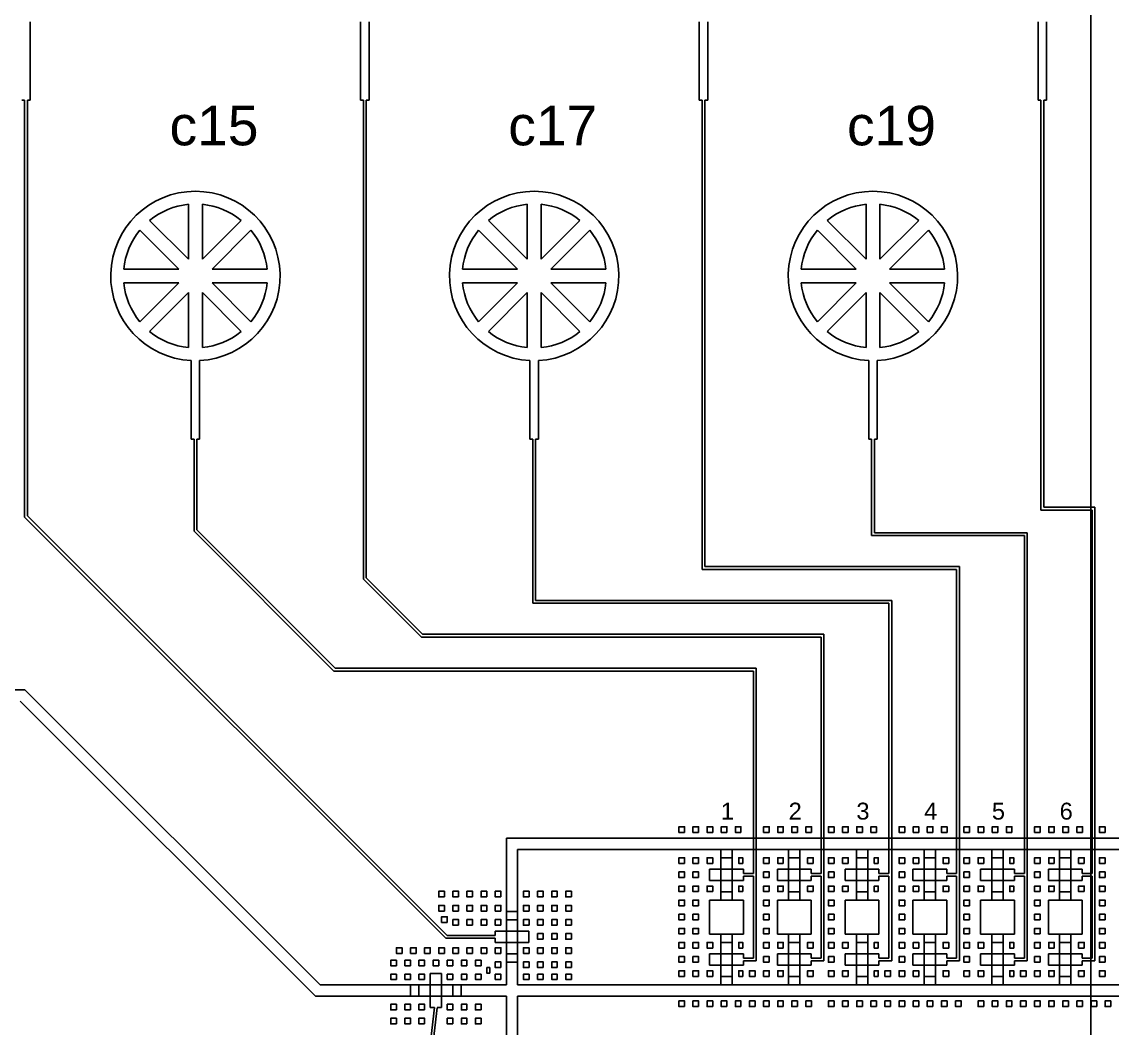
# Model space of a CAD drawing. Extents: x 1828 to 103828, y 11639 to 113639.
# Drawn here: x 43362 to 53018, y 84485 to 93399 of the extents above; entities that cross this region are included whole.
import ezdxf

# ---------------------------------------------------------------- set-up
doc = ezdxf.new("R2010")
doc.units = 13
for name, color, linetype in [('Control - FILL', 40, 'Continuous'), ('Control - SU8', 10, 'Continuous'), ('Flow - AZ50', 80, 'Continuous'), ('Flow - FILL', 131, 'Continuous'), ('Flow - SU8', 140, 'Continuous'), ('OPAQUE', 10, 'Continuous')]:
    doc.layers.add(name, color=color, linetype=linetype)
doc.styles.get("Standard").update_dxf_attribs({"font": 'arial.ttf', "height": 250})

msp = doc.modelspace()

# ---------------------------------------------------------------- linework, layer by layer
msp.add_line((52827.8, 11638.7), (52827.8, 113638.7))
msp.add_line((52827.8, 11638.7), (52827.8, 113638.7))
at = {"layer": 'Control - FILL'}
for p, q in [((44838, 91295.8), (44838, 91782.4)), ((44960.6, 91295.8), (44960.6, 91782.4)), ((47838, 91295.8), (47838, 91782.4)), ((47960.6, 91295.8), (47960.6, 91782.4)), ((50838, 91295.8), (50838, 91782.4)), ((50960.6, 91295.8), (50960.6, 91782.4)), ((44751.3, 91209.1), (44407.3, 91553.2)), ((44838, 91295.8), (44494, 91639.8)), ((44960.6, 91295.8), (45304.6, 91639.8)), ((45047.3, 91209.1), (45391.3, 91553.2)), ((47751.3, 91209.1), (47407.3, 91553.2)), ((47838, 91295.8), (47494, 91639.8)), ((47960.6, 91295.8), (48304.6, 91639.8)), ((48047.3, 91209.1), (48391.3, 91553.2)), ((50751.3, 91209.1), (50407.3, 91553.2)), ((50838, 91295.8), (50494, 91639.8)), ((50960.6, 91295.8), (51304.6, 91639.8)), ((51047.3, 91209.1), (51391.3, 91553.2)), ((44751.3, 91209.1), (44264.8, 91209.1)), ((45047.3, 91209.1), (45533.8, 91209.1)), ((47751.3, 91209.1), (47264.8, 91209.1)), ((48047.3, 91209.1), (48533.8, 91209.1)), ((50751.3, 91209.1), (50264.8, 91209.1)), ((51047.3, 91209.1), (51533.8, 91209.1)), ((44751.3, 91086.5), (44264.8, 91086.5)), ((44751.3, 91086.5), (44407.3, 90742.5)), ((45047.3, 91086.5), (45533.8, 91086.5)), ((45047.3, 91086.5), (45391.3, 90742.5)), ((47751.3, 91086.5), (47264.8, 91086.5)), ((47751.3, 91086.5), (47407.3, 90742.5)), ((48047.3, 91086.5), (48533.8, 91086.5)), ((48047.3, 91086.5), (48391.3, 90742.5)), ((50751.3, 91086.5), (50264.8, 91086.5)), ((50751.3, 91086.5), (50407.3, 90742.5)), ((51047.3, 91086.5), (51533.8, 91086.5)), ((51047.3, 91086.5), (51391.3, 90742.5)), ((44838, 90999.8), (44494, 90655.8)), ((44838, 90999.8), (44838, 90513.3)), ((44960.6, 90999.8), (44960.6, 90513.3)), ((44960.6, 90999.8), (45304.6, 90655.8)), ((47838, 90999.8), (47494, 90655.8)), ((47838, 90999.8), (47838, 90513.3)), ((47960.6, 90999.8), (47960.6, 90513.3)), ((47960.6, 90999.8), (48304.6, 90655.8)), ((50838, 90999.8), (50494, 90655.8)), ((50838, 90999.8), (50838, 90513.3)), ((50960.6, 90999.8), (50960.6, 90513.3)), ((50960.6, 90999.8), (51304.6, 90655.8))]:
    msp.add_line(p, q, dxfattribs=at)
for centre, start, end in [((44899.3, 91147.8), 95.51773, 129.48227), ((44899.3, 91147.8), 50.51773, 84.48227), ((47899.3, 91147.8), 95.51773, 129.48227), ((47899.3, 91147.8), 50.51773, 84.48227), ((50899.3, 91147.8), 95.51773, 129.48227), ((50899.3, 91147.8), 50.51773, 84.48227), ((44899.3, 91147.8), 140.51773, 174.48227), ((44899.3, 91147.8), 5.51773, 39.48227), ((47899.3, 91147.8), 140.51773, 174.48227), ((47899.3, 91147.8), 5.51773, 39.48227), ((50899.3, 91147.8), 140.51773, 174.48227), ((50899.3, 91147.8), 5.51773, 39.48227), ((44899.3, 91147.8), 185.51773, 219.48227), ((44899.3, 91147.8), 320.51773, 354.48227), ((47899.3, 91147.8), 185.51773, 219.48227), ((47899.3, 91147.8), 320.51773, 354.48227), ((50899.3, 91147.8), 185.51773, 219.48227), ((50899.3, 91147.8), 320.51773, 354.48227), ((44899.3, 91147.8), 230.51773, 264.48227), ((44899.3, 91147.8), 275.51773, 309.48227), ((47899.3, 91147.8), 230.51773, 264.48227), ((47899.3, 91147.8), 275.51773, 309.48227), ((50899.3, 91147.8), 230.51773, 264.48227), ((50899.3, 91147.8), 275.51773, 309.48227)]:
    msp.add_arc(centre, 637.5, start, end, dxfattribs=at)
at = {"layer": 'Control - SU8'}
for p, q in [((43436.8, 93398.8), (43436.8, 92703.5)), ((46361.8, 93398.8), (46361.8, 92703.5)), ((46436.8, 93398.8), (46436.8, 92703.5)), ((49361.8, 93398.8), (49361.8, 92703.5)), ((49436.8, 93398.8), (49436.8, 92703.5)), ((52361.8, 93398.8), (52361.8, 92703.5)), ((52436.8, 93398.8), (52436.8, 92703.5)), ((43361.8, 92703.5), (43386.8, 92703.5)), ((43386.8, 89011.9), (43386.8, 92703.5)), ((43411.8, 92703.5), (43436.8, 92703.5)), ((43411.8, 89022.3), (43411.8, 92703.5)), ((46361.8, 92703.5), (46386.8, 92703.5)), ((46386.8, 88463.4), (46386.8, 92703.5)), ((46411.8, 92703.5), (46436.8, 92703.5)), ((46411.8, 88473.7), (46411.8, 92703.5)), ((49361.8, 92703.5), (49386.8, 92703.5)), ((49386.8, 88548.7), (49386.8, 92703.5)), ((49411.8, 92703.5), (49436.8, 92703.5)), ((49411.8, 88573.7), (49411.8, 92703.5)), ((52361.8, 92703.5), (52386.8, 92703.5)), ((52386.8, 92703.5), (52386.8, 89073.7)), ((52411.8, 92703.5), (52436.8, 92703.5)), ((52411.8, 92703.5), (52411.8, 89098.7)), ((44861.8, 90398.8), (44861.8, 89703.5)), ((44936.8, 90398.8), (44936.8, 89703.5)), ((47861.8, 90398.8), (47861.8, 89703.5)), ((47936.8, 90398.8), (47936.8, 89703.5)), ((50861.8, 90398.8), (50861.8, 89703.5)), ((50936.8, 90398.8), (50936.8, 89703.5)), ((44861.8, 89703.5), (44886.8, 89703.5)), ((44886.8, 89703.5), (44886.8, 88888.4)), ((44911.8, 89703.5), (44936.8, 89703.5)), ((44911.8, 89703.5), (44911.8, 88898.7)), ((47861.8, 89703.5), (47886.8, 89703.5)), ((47886.8, 88248.7), (47886.8, 89703.5)), ((47911.8, 89703.5), (47936.8, 89703.5)), ((47911.8, 88273.7), (47911.8, 89703.5)), ((50861.8, 89703.5), (50886.8, 89703.5)), ((50886.8, 89703.5), (50886.8, 88848.7)), ((50911.8, 89703.5), (50936.8, 89703.5)), ((50911.8, 89703.5), (50911.8, 88873.7)), ((52840.3, 89073.7), (52386.8, 89073.7)), ((52865.3, 89098.7), (52411.8, 89098.7)), ((52840.3, 85856.2), (52840.3, 89073.7)), ((52865.3, 85081.2), (52865.3, 89098.7)), ((47117.5, 85281.2), (43386.8, 89011.9)), ((47127.8, 85306.2), (43411.8, 89022.3)), ((44886.8, 88888.4), (46126.4, 87648.7)), ((44911.8, 88898.7), (46136.8, 87673.7)), ((52240.3, 88848.7), (50886.8, 88848.7)), ((52265.3, 88873.7), (50911.8, 88873.7)), ((52240.3, 85856.2), (52240.3, 88848.7)), ((52265.3, 85081.2), (52265.3, 88873.7)), ((51665.3, 88573.7), (49411.8, 88573.7)), ((51665.3, 85081.2), (51665.3, 88573.7)), ((46901.4, 87948.7), (46386.8, 88463.4)), ((46911.8, 87973.7), (46411.8, 88473.7)), ((51640.3, 88548.7), (49386.8, 88548.7)), ((51640.3, 85856.2), (51640.3, 88548.7)), ((51065.3, 88273.7), (47911.8, 88273.7)), ((51065.3, 85081.2), (51065.3, 88273.7)), ((51040.3, 88248.7), (47886.8, 88248.7)), ((51040.3, 85856.2), (51040.3, 88248.7)), ((50465.3, 87973.7), (46911.8, 87973.7)), ((50465.3, 85081.2), (50465.3, 87973.7)), ((50440.3, 87948.7), (46901.4, 87948.7)), ((50440.3, 85856.2), (50440.3, 87948.7)), ((49840.7, 87648.7), (46126.4, 87648.7)), ((49865.7, 87673.7), (46136.8, 87673.7)), ((49840.3, 85856.2), (49840.7, 87648.7)), ((49865.2, 85081.2), (49865.7, 87673.7)), ((49752.8, 85893.7), (49452.8, 85893.7)), ((49452.8, 85893.7), (49452.8, 85793.7)), ((49752.8, 85856.2), (49752.8, 85893.7)), ((49752.8, 85856.2), (49840.3, 85856.2)), ((50352.8, 85893.7), (50052.8, 85893.7)), ((50052.8, 85893.7), (50052.8, 85793.7)), ((50352.8, 85856.2), (50352.8, 85893.7)), ((50352.8, 85856.2), (50440.3, 85856.2)), ((50952.8, 85893.7), (50652.8, 85893.7)), ((50652.8, 85893.7), (50652.8, 85793.7)), ((50952.8, 85856.2), (50952.8, 85893.7)), ((50952.8, 85856.2), (51040.3, 85856.2)), ((51552.8, 85893.7), (51252.8, 85893.7)), ((51252.8, 85893.7), (51252.8, 85793.7)), ((51552.8, 85856.2), (51552.8, 85893.7)), ((51552.8, 85856.2), (51640.3, 85856.2)), ((52152.8, 85893.7), (51852.8, 85893.7)), ((51852.8, 85893.7), (51852.8, 85793.7)), ((52152.8, 85856.2), (52152.8, 85893.7)), ((52152.8, 85856.2), (52240.3, 85856.2)), ((52752.8, 85893.7), (52452.8, 85893.7)), ((52452.8, 85893.7), (52452.8, 85793.7)), ((52752.8, 85856.2), (52752.8, 85893.7)), ((52752.8, 85856.2), (52840.3, 85856.2)), ((49452.8, 85793.7), (49752.8, 85793.7)), ((49752.8, 85793.7), (49752.8, 85831.2)), ((49752.8, 85831.2), (49840.3, 85831.2)), ((49840.3, 85106.2), (49840.3, 85831.2)), ((50052.8, 85793.7), (50352.8, 85793.7)), ((50352.8, 85793.7), (50352.8, 85831.2)), ((50352.8, 85831.2), (50440.3, 85831.2)), ((50440.3, 85106.2), (50440.3, 85831.2)), ((50652.8, 85793.7), (50952.8, 85793.7)), ((50952.8, 85793.7), (50952.8, 85831.2)), ((50952.8, 85831.2), (51040.3, 85831.2)), ((51040.3, 85106.2), (51040.3, 85831.2)), ((51252.8, 85793.7), (51552.8, 85793.7)), ((51552.8, 85793.7), (51552.8, 85831.2)), ((51552.8, 85831.2), (51640.3, 85831.2)), ((51640.3, 85106.2), (51640.3, 85831.2)), ((51852.8, 85793.7), (52152.8, 85793.7)), ((52152.8, 85793.7), (52152.8, 85831.2)), ((52152.8, 85831.2), (52240.3, 85831.2)), ((52240.3, 85106.2), (52240.3, 85831.2)), ((52452.8, 85793.7), (52752.8, 85793.7)), ((52752.8, 85793.7), (52752.8, 85831.2)), ((52752.8, 85831.2), (52840.3, 85831.2)), ((52840.3, 85106.2), (52840.3, 85831.2)), ((47552.8, 85281.2), (47117.5, 85281.2)), ((47552.8, 85306.2), (47127.8, 85306.2)), ((47552.8, 85343.7), (47552.8, 85306.2)), ((47852.8, 85343.7), (47552.8, 85343.7)), ((47552.8, 85281.2), (47552.8, 85243.7)), ((47852.8, 85243.7), (47852.8, 85343.7)), ((47552.8, 85243.7), (47852.8, 85243.7)), ((49752.8, 85143.7), (49452.8, 85143.7)), ((49452.8, 85143.7), (49452.8, 85043.7)), ((49752.8, 85106.2), (49752.8, 85143.7)), ((49752.8, 85106.2), (49840.3, 85106.2)), ((49752.8, 85043.7), (49752.8, 85081.2)), ((49752.8, 85081.2), (49865.2, 85081.2)), ((50352.8, 85143.7), (50052.8, 85143.7)), ((50052.8, 85143.7), (50052.8, 85043.7)), ((50352.8, 85106.2), (50352.8, 85143.7)), ((50352.8, 85106.2), (50440.3, 85106.2)), ((50352.8, 85043.7), (50352.8, 85081.2)), ((50352.8, 85081.2), (50465.3, 85081.2)), ((50952.8, 85143.7), (50652.8, 85143.7)), ((50652.8, 85143.7), (50652.8, 85043.7)), ((50952.8, 85106.2), (50952.8, 85143.7)), ((50952.8, 85106.2), (51040.3, 85106.2)), ((50952.8, 85043.7), (50952.8, 85081.2)), ((50952.8, 85081.2), (51065.3, 85081.2)), ((51552.8, 85143.7), (51252.8, 85143.7)), ((51252.8, 85143.7), (51252.8, 85043.7)), ((51552.8, 85106.2), (51552.8, 85143.7)), ((51552.8, 85106.2), (51640.3, 85106.2)), ((51552.8, 85043.7), (51552.8, 85081.2)), ((51552.8, 85081.2), (51665.3, 85081.2)), ((52152.8, 85143.7), (51852.8, 85143.7)), ((51852.8, 85143.7), (51852.8, 85043.7)), ((52152.8, 85106.2), (52152.8, 85143.7)), ((52152.8, 85106.2), (52240.3, 85106.2)), ((52152.8, 85043.7), (52152.8, 85081.2)), ((52152.8, 85081.2), (52265.3, 85081.2)), ((52752.8, 85143.7), (52452.8, 85143.7)), ((52452.8, 85143.7), (52452.8, 85043.7)), ((52752.8, 85106.2), (52752.8, 85143.7)), ((52752.8, 85106.2), (52840.3, 85106.2)), ((52752.8, 85043.7), (52752.8, 85081.2)), ((52752.8, 85081.2), (52865.3, 85081.2)), ((49452.8, 85043.7), (49752.8, 85043.7)), ((50052.8, 85043.7), (50352.8, 85043.7)), ((50652.8, 85043.7), (50952.8, 85043.7)), ((51252.8, 85043.7), (51552.8, 85043.7)), ((51852.8, 85043.7), (52152.8, 85043.7)), ((52452.8, 85043.7), (52752.8, 85043.7)), ((47077.8, 84968.7), (46977.8, 84968.7)), ((46977.8, 84968.7), (46977.8, 84668.7)), ((47077.8, 84668.7), (47077.8, 84968.7)), ((47015.3, 84668.7), (46957.4, 84162.8)), ((46977.8, 84668.7), (47015.3, 84668.7)), ((47040.2, 84665.9), (46982.4, 84161.4)), ((47040.3, 84668.7), (47077.8, 84668.7))]:
    msp.add_line(p, q, dxfattribs=at)
for centre in [(44899.3, 91147.8), (47899.3, 91147.8), (50899.3, 91147.8)]:
    msp.add_arc(centre, 750, 272.86598, 267.13402, dxfattribs=at)
at = {"layer": 'Flow - AZ50'}
for p, q in [((49552.8, 85618.7), (49552.8, 86068.7)), ((49552.8, 86068.7), (49652.8, 86068.7)), ((49652.8, 86068.7), (49652.8, 85618.7)), ((50152.8, 85618.7), (50152.8, 86068.7)), ((50152.8, 86068.7), (50252.8, 86068.7)), ((50252.8, 86068.7), (50252.8, 85618.7)), ((50752.8, 85618.7), (50752.8, 86068.7)), ((50752.8, 86068.7), (50852.8, 86068.7)), ((50852.8, 86068.7), (50852.8, 85618.7)), ((51352.8, 85618.7), (51352.8, 86068.7)), ((51352.8, 86068.7), (51452.8, 86068.7)), ((51452.8, 86068.7), (51452.8, 85618.7)), ((51952.8, 85618.7), (51952.8, 86068.7)), ((51952.8, 86068.7), (52052.8, 86068.7)), ((52052.8, 86068.7), (52052.8, 85618.7)), ((52552.8, 85618.7), (52552.8, 86068.7)), ((52552.8, 86068.7), (52652.8, 86068.7)), ((52652.8, 86068.7), (52652.8, 85618.7)), ((49552.8, 85618.7), (49652.8, 85618.7)), ((50152.8, 85618.7), (50252.8, 85618.7)), ((50752.8, 85618.7), (50852.8, 85618.7)), ((51352.8, 85618.7), (51452.8, 85618.7)), ((51952.8, 85618.7), (52052.8, 85618.7)), ((52552.8, 85618.7), (52652.8, 85618.7)), ((47652.8, 85068.7), (47652.8, 85518.7)), ((47752.8, 85518.7), (47652.8, 85518.7)), ((47752.8, 85518.7), (47752.8, 85068.7)), ((49552.8, 84868.7), (49552.8, 85318.7)), ((49552.8, 85318.7), (49652.8, 85318.7)), ((49652.8, 85318.7), (49652.8, 84868.7)), ((50152.8, 84868.7), (50152.8, 85318.7)), ((50152.8, 85318.7), (50252.8, 85318.7)), ((50252.8, 85318.7), (50252.8, 84868.7)), ((50752.8, 84868.7), (50752.8, 85318.7)), ((50752.8, 85318.7), (50852.8, 85318.7)), ((50852.8, 85318.7), (50852.8, 84868.7)), ((51352.8, 84868.7), (51352.8, 85318.7)), ((51352.8, 85318.7), (51452.8, 85318.7)), ((51452.8, 85318.7), (51452.8, 84868.7)), ((51952.8, 84868.7), (51952.8, 85318.7)), ((51952.8, 85318.7), (52052.8, 85318.7)), ((52052.8, 85318.7), (52052.8, 84868.7)), ((52552.8, 84868.7), (52552.8, 85318.7)), ((52552.8, 85318.7), (52652.8, 85318.7)), ((52652.8, 85318.7), (52652.8, 84868.7)), ((47752.8, 85068.7), (47652.8, 85068.7)), ((46802.8, 84868.7), (47252.8, 84868.7)), ((46802.8, 84868.7), (46802.8, 84768.7)), ((47252.8, 84868.7), (47252.8, 84768.7)), ((49552.8, 84868.7), (49652.8, 84868.7)), ((50152.8, 84868.7), (50252.8, 84868.7)), ((50752.8, 84868.7), (50852.8, 84868.7)), ((51352.8, 84868.7), (51452.8, 84868.7)), ((51952.8, 84868.7), (52052.8, 84868.7)), ((52552.8, 84868.7), (52652.8, 84868.7)), ((47252.8, 84768.7), (46802.8, 84768.7))]:
    msp.add_line(p, q, dxfattribs=at)
at = {"layer": 'Flow - FILL'}
for points in [[(49230.8, 86219.6), (49180.8, 86219.6), (49180.8, 86269.6), (49230.8, 86269.6)], [(49355.8, 86219.6), (49305.8, 86219.6), (49305.8, 86269.6), (49355.8, 86269.6)], [(49480.8, 86219.6), (49430.8, 86219.6), (49430.8, 86269.6), (49480.8, 86269.6)], [(49605.8, 86219.6), (49555.8, 86219.6), (49555.8, 86269.6), (49605.8, 86269.6)], [(49730.8, 86219.6), (49680.8, 86219.6), (49680.8, 86269.6), (49730.8, 86269.6)], [(49980.8, 86219.6), (49930.8, 86219.6), (49930.8, 86269.6), (49980.8, 86269.6)], [(50105.8, 86219.6), (50055.8, 86219.6), (50055.8, 86269.6), (50105.8, 86269.6)], [(50230.8, 86219.6), (50180.8, 86219.6), (50180.8, 86269.6), (50230.8, 86269.6)], [(50355.8, 86219.6), (50305.8, 86219.6), (50305.8, 86269.6), (50355.8, 86269.6)], [(50555.8, 86219.6), (50505.8, 86219.6), (50505.8, 86269.6), (50555.8, 86269.6)], [(50680.8, 86219.6), (50630.8, 86219.6), (50630.8, 86269.6), (50680.8, 86269.6)], [(50805.8, 86219.6), (50755.8, 86219.6), (50755.8, 86269.6), (50805.8, 86269.6)], [(50930.8, 86219.6), (50880.8, 86219.6), (50880.8, 86269.6), (50930.8, 86269.6)], [(51180.8, 86219.6), (51130.8, 86219.6), (51130.8, 86269.6), (51180.8, 86269.6)], [(51305.8, 86219.6), (51255.8, 86219.6), (51255.8, 86269.6), (51305.8, 86269.6)], [(51430.8, 86219.6), (51380.8, 86219.6), (51380.8, 86269.6), (51430.8, 86269.6)], [(51555.8, 86219.6), (51505.8, 86219.6), (51505.8, 86269.6), (51555.8, 86269.6)], [(51755.8, 86219.6), (51705.8, 86219.6), (51705.8, 86269.6), (51755.8, 86269.6)], [(51880.8, 86219.6), (51830.8, 86219.6), (51830.8, 86269.6), (51880.8, 86269.6)], [(52005.8, 86219.6), (51955.8, 86219.6), (51955.8, 86269.6), (52005.8, 86269.6)], [(52130.8, 86219.6), (52080.8, 86219.6), (52080.8, 86269.6), (52130.8, 86269.6)], [(52380.8, 86219.6), (52330.8, 86219.6), (52330.8, 86269.6), (52380.8, 86269.6)], [(52505.8, 86219.6), (52455.8, 86219.6), (52455.8, 86269.6), (52505.8, 86269.6)], [(52630.8, 86219.6), (52580.8, 86219.6), (52580.8, 86269.6), (52630.8, 86269.6)], [(52755.8, 86219.6), (52705.8, 86219.6), (52705.8, 86269.6), (52755.8, 86269.6)], [(52955.8, 86219.6), (52905.8, 86219.6), (52905.8, 86269.6), (52955.8, 86269.6)], [(49230.8, 85944.6), (49180.8, 85944.6), (49180.8, 85994.6), (49230.8, 85994.6)], [(49355.8, 85944.6), (49305.8, 85944.6), (49305.8, 85994.6), (49355.8, 85994.6)], [(49480.8, 85944.6), (49430.8, 85944.6), (49430.8, 85994.6), (49480.8, 85994.6)], [(49745.8, 85944.6), (49710.8, 85944.6), (49710.8, 85994.6), (49745.8, 85994.6)], [(49980.8, 85944.6), (49930.8, 85944.6), (49930.8, 85994.6), (49980.8, 85994.6)], [(50105.8, 85944.6), (50055.8, 85944.6), (50055.8, 85994.6), (50105.8, 85994.6)], [(50370.8, 85944.6), (50320.8, 85944.6), (50320.8, 85994.6), (50370.8, 85994.6)], [(50555.8, 85944.6), (50505.8, 85944.6), (50505.8, 85994.6), (50555.8, 85994.6)], [(50680.8, 85944.6), (50630.8, 85944.6), (50630.8, 85994.6), (50680.8, 85994.6)], [(50945.8, 85944.6), (50910.8, 85944.6), (50910.8, 85994.6), (50945.8, 85994.6)], [(51180.8, 85944.6), (51130.8, 85944.6), (51130.8, 85994.6), (51180.8, 85994.6)], [(51305.8, 85944.6), (51255.8, 85944.6), (51255.8, 85994.6), (51305.8, 85994.6)], [(51570.8, 85944.6), (51520.8, 85944.6), (51520.8, 85994.6), (51570.8, 85994.6)], [(51755.8, 85944.6), (51705.8, 85944.6), (51705.8, 85994.6), (51755.8, 85994.6)], [(51880.8, 85944.6), (51830.8, 85944.6), (51830.8, 85994.6), (51880.8, 85994.6)], [(52145.8, 85944.6), (52110.8, 85944.6), (52110.8, 85994.6), (52145.8, 85994.6)], [(52380.8, 85944.6), (52330.8, 85944.6), (52330.8, 85994.6), (52380.8, 85994.6)], [(52505.8, 85944.6), (52455.8, 85944.6), (52455.8, 85994.6), (52505.8, 85994.6)], [(52770.8, 85944.6), (52720.8, 85944.6), (52720.8, 85994.6), (52770.8, 85994.6)], [(52955.8, 85944.6), (52905.8, 85944.6), (52905.8, 85994.6), (52955.8, 85994.6)], [(49230.8, 85819.6), (49180.8, 85819.6), (49180.8, 85869.6), (49230.8, 85869.6)], [(49355.8, 85819.6), (49305.8, 85819.6), (49305.8, 85869.6), (49355.8, 85869.6)], [(49980.8, 85819.6), (49930.8, 85819.6), (49930.8, 85869.6), (49980.8, 85869.6)], [(50555.8, 85819.6), (50505.8, 85819.6), (50505.8, 85869.6), (50555.8, 85869.6)], [(51180.8, 85819.6), (51130.8, 85819.6), (51130.8, 85869.6), (51180.8, 85869.6)], [(51755.8, 85819.6), (51705.8, 85819.6), (51705.8, 85869.6), (51755.8, 85869.6)], [(52380.8, 85819.6), (52330.8, 85819.6), (52330.8, 85869.6), (52380.8, 85869.6)], [(52955.8, 85819.6), (52905.8, 85819.6), (52905.8, 85869.6), (52955.8, 85869.6)], [(47104.3, 85647.8), (47054.3, 85647.8), (47054.3, 85697.8), (47104.3, 85697.8)], [(47229.3, 85647.8), (47179.3, 85647.8), (47179.3, 85697.8), (47229.3, 85697.8)], [(47354.3, 85647.8), (47304.3, 85647.8), (47304.3, 85697.8), (47354.3, 85697.8)], [(47479.3, 85647.8), (47429.3, 85647.8), (47429.3, 85697.8), (47479.3, 85697.8)], [(47604.3, 85647.8), (47554.3, 85647.8), (47554.3, 85697.8), (47604.3, 85697.8)], [(47854.3, 85647.8), (47804.3, 85647.8), (47804.3, 85697.8), (47854.3, 85697.8)], [(47979.3, 85647.8), (47929.3, 85647.8), (47929.3, 85697.8), (47979.3, 85697.8)], [(48104.3, 85647.8), (48054.3, 85647.8), (48054.3, 85697.8), (48104.3, 85697.8)], [(48229.3, 85647.8), (48179.3, 85647.8), (48179.3, 85697.8), (48229.3, 85697.8)], [(49230.8, 85694.6), (49180.8, 85694.6), (49180.8, 85744.6), (49230.8, 85744.6)], [(49355.8, 85694.6), (49305.8, 85694.6), (49305.8, 85744.6), (49355.8, 85744.6)], [(49480.8, 85694.6), (49430.8, 85694.6), (49430.8, 85744.6), (49480.8, 85744.6)], [(49745.8, 85694.6), (49710.8, 85694.6), (49710.8, 85744.6), (49745.8, 85744.6)], [(49980.8, 85694.6), (49930.8, 85694.6), (49930.8, 85744.6), (49980.8, 85744.6)], [(50105.8, 85694.6), (50055.8, 85694.6), (50055.8, 85744.6), (50105.8, 85744.6)], [(50370.8, 85694.6), (50320.8, 85694.6), (50320.8, 85744.6), (50370.8, 85744.6)], [(50555.8, 85694.6), (50505.8, 85694.6), (50505.8, 85744.6), (50555.8, 85744.6)], [(50680.8, 85694.6), (50630.8, 85694.6), (50630.8, 85744.6), (50680.8, 85744.6)], [(50945.8, 85694.6), (50910.8, 85694.6), (50910.8, 85744.6), (50945.8, 85744.6)], [(51180.8, 85694.6), (51130.8, 85694.6), (51130.8, 85744.6), (51180.8, 85744.6)], [(51305.8, 85694.6), (51255.8, 85694.6), (51255.8, 85744.6), (51305.8, 85744.6)], [(51570.8, 85694.6), (51520.8, 85694.6), (51520.8, 85744.6), (51570.8, 85744.6)], [(51755.8, 85694.6), (51705.8, 85694.6), (51705.8, 85744.6), (51755.8, 85744.6)], [(51880.8, 85694.6), (51830.8, 85694.6), (51830.8, 85744.6), (51880.8, 85744.6)], [(52145.8, 85694.6), (52110.8, 85694.6), (52110.8, 85744.6), (52145.8, 85744.6)], [(52380.8, 85694.6), (52330.8, 85694.6), (52330.8, 85744.6), (52380.8, 85744.6)], [(52505.8, 85694.6), (52455.8, 85694.6), (52455.8, 85744.6), (52505.8, 85744.6)], [(52770.8, 85694.6), (52720.8, 85694.6), (52720.8, 85744.6), (52770.8, 85744.6)], [(52955.8, 85694.6), (52905.8, 85694.6), (52905.8, 85744.6), (52955.8, 85744.6)], [(47104.3, 85522.8), (47054.3, 85522.8), (47054.3, 85572.8), (47104.3, 85572.8)], [(47229.3, 85522.8), (47179.3, 85522.8), (47179.3, 85572.8), (47229.3, 85572.8)], [(47354.3, 85522.8), (47304.3, 85522.8), (47304.3, 85572.8), (47354.3, 85572.8)], [(47479.3, 85522.8), (47429.3, 85522.8), (47429.3, 85572.8), (47479.3, 85572.8)], [(47604.3, 85522.8), (47554.3, 85522.8), (47554.3, 85572.8), (47604.3, 85572.8)], [(47854.3, 85522.8), (47804.3, 85522.8), (47804.3, 85572.8), (47854.3, 85572.8)], [(47979.3, 85522.8), (47929.3, 85522.8), (47929.3, 85572.8), (47979.3, 85572.8)], [(48104.3, 85522.8), (48054.3, 85522.8), (48054.3, 85572.8), (48104.3, 85572.8)], [(48229.3, 85522.8), (48179.3, 85522.8), (48179.3, 85572.8), (48229.3, 85572.8)], [(49230.8, 85569.6), (49180.8, 85569.6), (49180.8, 85619.6), (49230.8, 85619.6)], [(49355.8, 85569.6), (49305.8, 85569.6), (49305.8, 85619.6), (49355.8, 85619.6)], [(49980.8, 85569.6), (49930.8, 85569.6), (49930.8, 85619.6), (49980.8, 85619.6)], [(50555.8, 85569.6), (50505.8, 85569.6), (50505.8, 85619.6), (50555.8, 85619.6)], [(51180.8, 85569.6), (51130.8, 85569.6), (51130.8, 85619.6), (51180.8, 85619.6)], [(51755.8, 85569.6), (51705.8, 85569.6), (51705.8, 85619.6), (51755.8, 85619.6)], [(52380.8, 85569.6), (52330.8, 85569.6), (52330.8, 85619.6), (52380.8, 85619.6)], [(52955.8, 85569.6), (52905.8, 85569.6), (52905.8, 85619.6), (52955.8, 85619.6)], [(47129.3, 85422.8), (47079.3, 85422.8), (47079.3, 85472.8), (47129.3, 85472.8)], [(49230.8, 85444.6), (49180.8, 85444.6), (49180.8, 85494.6), (49230.8, 85494.6)], [(49355.8, 85444.6), (49305.8, 85444.6), (49305.8, 85494.6), (49355.8, 85494.6)], [(49980.8, 85444.6), (49930.8, 85444.6), (49930.8, 85494.6), (49980.8, 85494.6)], [(50555.8, 85444.6), (50505.8, 85444.6), (50505.8, 85494.6), (50555.8, 85494.6)], [(51180.8, 85444.6), (51130.8, 85444.6), (51130.8, 85494.6), (51180.8, 85494.6)], [(51755.8, 85444.6), (51705.8, 85444.6), (51705.8, 85494.6), (51755.8, 85494.6)], [(52380.8, 85444.6), (52330.8, 85444.6), (52330.8, 85494.6), (52380.8, 85494.6)], [(52955.8, 85444.6), (52905.8, 85444.6), (52905.8, 85494.6), (52955.8, 85494.6)], [(47229.3, 85397.8), (47179.3, 85397.8), (47179.3, 85447.8), (47229.3, 85447.8)], [(47354.3, 85397.8), (47304.3, 85397.8), (47304.3, 85447.8), (47354.3, 85447.8)], [(47479.3, 85397.8), (47429.3, 85397.8), (47429.3, 85447.8), (47479.3, 85447.8)], [(47604.3, 85397.8), (47554.3, 85397.8), (47554.3, 85447.8), (47604.3, 85447.8)], [(47854.3, 85397.8), (47804.3, 85397.8), (47804.3, 85447.8), (47854.3, 85447.8)], [(47979.3, 85397.8), (47929.3, 85397.8), (47929.3, 85447.8), (47979.3, 85447.8)], [(48104.3, 85397.8), (48054.3, 85397.8), (48054.3, 85447.8), (48104.3, 85447.8)], [(48229.3, 85397.8), (48179.3, 85397.8), (48179.3, 85447.8), (48229.3, 85447.8)], [(49230.8, 85319.6), (49180.8, 85319.6), (49180.8, 85369.6), (49230.8, 85369.6)], [(49355.8, 85319.6), (49305.8, 85319.6), (49305.8, 85369.6), (49355.8, 85369.6)], [(49980.8, 85319.6), (49930.8, 85319.6), (49930.8, 85369.6), (49980.8, 85369.6)], [(50555.8, 85319.6), (50505.8, 85319.6), (50505.8, 85369.6), (50555.8, 85369.6)], [(51180.8, 85319.6), (51130.8, 85319.6), (51130.8, 85369.6), (51180.8, 85369.6)], [(51755.8, 85319.6), (51705.8, 85319.6), (51705.8, 85369.6), (51755.8, 85369.6)], [(52380.8, 85319.6), (52330.8, 85319.6), (52330.8, 85369.6), (52380.8, 85369.6)], [(52955.8, 85319.6), (52905.8, 85319.6), (52905.8, 85369.6), (52955.8, 85369.6)], [(47979.3, 85272.8), (47929.3, 85272.8), (47929.3, 85322.8), (47979.3, 85322.8)], [(48104.3, 85272.8), (48054.3, 85272.8), (48054.3, 85322.8), (48104.3, 85322.8)], [(48229.3, 85272.8), (48179.3, 85272.8), (48179.3, 85322.8), (48229.3, 85322.8)], [(46729.3, 85147.8), (46679.3, 85147.8), (46679.3, 85197.8), (46729.3, 85197.8)], [(46854.3, 85147.8), (46804.3, 85147.8), (46804.3, 85197.8), (46854.3, 85197.8)], [(46979.3, 85147.8), (46929.3, 85147.8), (46929.3, 85197.8), (46979.3, 85197.8)], [(47104.3, 85147.8), (47054.3, 85147.8), (47054.3, 85197.8), (47104.3, 85197.8)], [(47229.3, 85147.8), (47179.3, 85147.8), (47179.3, 85197.8), (47229.3, 85197.8)], [(47354.3, 85147.8), (47304.3, 85147.8), (47304.3, 85197.8), (47354.3, 85197.8)], [(47479.3, 85147.8), (47429.3, 85147.8), (47429.3, 85197.8), (47479.3, 85197.8)], [(47604.3, 85147.8), (47554.3, 85147.8), (47554.3, 85197.8), (47604.3, 85197.8)], [(47854.3, 85147.8), (47804.3, 85147.8), (47804.3, 85197.8), (47854.3, 85197.8)], [(47979.3, 85147.8), (47929.3, 85147.8), (47929.3, 85197.8), (47979.3, 85197.8)], [(48104.3, 85147.8), (48054.3, 85147.8), (48054.3, 85197.8), (48104.3, 85197.8)], [(48229.3, 85147.8), (48179.3, 85147.8), (48179.3, 85197.8), (48229.3, 85197.8)], [(49230.8, 85194.6), (49180.8, 85194.6), (49180.8, 85244.6), (49230.8, 85244.6)], [(49355.8, 85194.6), (49305.8, 85194.6), (49305.8, 85244.6), (49355.8, 85244.6)], [(49480.8, 85194.6), (49430.8, 85194.6), (49430.8, 85244.6), (49480.8, 85244.6)], [(49745.8, 85194.6), (49710.8, 85194.6), (49710.8, 85244.6), (49745.8, 85244.6)], [(49980.8, 85194.6), (49930.8, 85194.6), (49930.8, 85244.6), (49980.8, 85244.6)], [(50105.8, 85194.6), (50055.8, 85194.6), (50055.8, 85244.6), (50105.8, 85244.6)], [(50370.8, 85194.6), (50320.8, 85194.6), (50320.8, 85244.6), (50370.8, 85244.6)], [(50555.8, 85194.6), (50505.8, 85194.6), (50505.8, 85244.6), (50555.8, 85244.6)], [(50680.8, 85194.6), (50630.8, 85194.6), (50630.8, 85244.6), (50680.8, 85244.6)], [(50945.8, 85194.6), (50910.8, 85194.6), (50910.8, 85244.6), (50945.8, 85244.6)], [(51180.8, 85194.6), (51130.8, 85194.6), (51130.8, 85244.6), (51180.8, 85244.6)], [(51305.8, 85194.6), (51255.8, 85194.6), (51255.8, 85244.6), (51305.8, 85244.6)], [(51570.8, 85194.6), (51520.8, 85194.6), (51520.8, 85244.6), (51570.8, 85244.6)], [(51755.8, 85194.6), (51705.8, 85194.6), (51705.8, 85244.6), (51755.8, 85244.6)], [(51880.8, 85194.6), (51830.8, 85194.6), (51830.8, 85244.6), (51880.8, 85244.6)], [(52145.8, 85194.6), (52110.8, 85194.6), (52110.8, 85244.6), (52145.8, 85244.6)], [(52380.8, 85194.6), (52330.8, 85194.6), (52330.8, 85244.6), (52380.8, 85244.6)], [(52505.8, 85194.6), (52455.8, 85194.6), (52455.8, 85244.6), (52505.8, 85244.6)], [(52770.8, 85194.6), (52720.8, 85194.6), (52720.8, 85244.6), (52770.8, 85244.6)], [(52955.8, 85194.6), (52905.8, 85194.6), (52905.8, 85244.6), (52955.8, 85244.6)], [(46679.3, 85037.8), (46629.3, 85037.8), (46629.3, 85087.8), (46679.3, 85087.8)], [(46804.3, 85037.8), (46754.3, 85037.8), (46754.3, 85087.8), (46804.3, 85087.8)], [(46929.3, 85037.8), (46879.3, 85037.8), (46879.3, 85087.8), (46929.3, 85087.8)], [(47054.3, 85037.8), (47004.3, 85037.8), (47004.3, 85087.8), (47054.3, 85087.8)], [(47179.3, 85037.8), (47129.3, 85037.8), (47129.3, 85087.8), (47179.3, 85087.8)], [(47304.3, 85037.8), (47254.3, 85037.8), (47254.3, 85087.8), (47304.3, 85087.8)], [(47429.3, 85037.8), (47379.3, 85037.8), (47379.3, 85087.8), (47429.3, 85087.8)], [(49230.8, 85069.6), (49180.8, 85069.6), (49180.8, 85119.6), (49230.8, 85119.6)], [(49355.8, 85069.6), (49305.8, 85069.6), (49305.8, 85119.6), (49355.8, 85119.6)], [(49980.8, 85069.6), (49930.8, 85069.6), (49930.8, 85119.6), (49980.8, 85119.6)], [(50555.8, 85069.6), (50505.8, 85069.6), (50505.8, 85119.6), (50555.8, 85119.6)], [(51180.8, 85069.6), (51130.8, 85069.6), (51130.8, 85119.6), (51180.8, 85119.6)], [(51755.8, 85069.6), (51705.8, 85069.6), (51705.8, 85119.6), (51755.8, 85119.6)], [(52380.8, 85069.6), (52330.8, 85069.6), (52330.8, 85119.6), (52380.8, 85119.6)], [(52955.8, 85069.6), (52905.8, 85069.6), (52905.8, 85119.6), (52955.8, 85119.6)], [(47506.2, 84972), (47481.2, 84972), (47481.2, 85022), (47506.2, 85022)], [(47604.3, 85022.8), (47554.3, 85022.8), (47554.3, 85072.8), (47604.3, 85072.8)], [(47854.3, 85022.8), (47804.3, 85022.8), (47804.3, 85072.8), (47854.3, 85072.8)], [(47979.3, 85022.8), (47929.3, 85022.8), (47929.3, 85072.8), (47979.3, 85072.8)], [(48104.3, 85022.8), (48054.3, 85022.8), (48054.3, 85072.8), (48104.3, 85072.8)], [(48229.3, 85022.8), (48179.3, 85022.8), (48179.3, 85072.8), (48229.3, 85072.8)], [(49230.8, 84944.6), (49180.8, 84944.6), (49180.8, 84994.6), (49230.8, 84994.6)], [(49355.8, 84944.6), (49305.8, 84944.6), (49305.8, 84994.6), (49355.8, 84994.6)], [(49480.8, 84944.6), (49430.8, 84944.6), (49430.8, 84994.6), (49480.8, 84994.6)], [(49745.8, 84944.6), (49710.8, 84944.6), (49710.8, 84994.6), (49745.8, 84994.6)], [(49855.8, 84944.6), (49805.8, 84944.6), (49805.8, 84994.6), (49855.8, 84994.6)], [(49980.8, 84944.6), (49930.8, 84944.6), (49930.8, 84994.6), (49980.8, 84994.6)], [(50105.8, 84944.6), (50055.8, 84944.6), (50055.8, 84994.6), (50105.8, 84994.6)], [(50370.8, 84944.6), (50320.8, 84944.6), (50320.8, 84994.6), (50370.8, 84994.6)], [(50555.8, 84944.6), (50505.8, 84944.6), (50505.8, 84994.6), (50555.8, 84994.6)], [(50680.8, 84944.6), (50630.8, 84944.6), (50630.8, 84994.6), (50680.8, 84994.6)], [(50945.8, 84944.6), (50910.8, 84944.6), (50910.8, 84994.6), (50945.8, 84994.6)], [(51055.8, 84944.6), (51005.8, 84944.6), (51005.8, 84994.6), (51055.8, 84994.6)], [(51180.8, 84944.6), (51130.8, 84944.6), (51130.8, 84994.6), (51180.8, 84994.6)], [(51305.8, 84944.6), (51255.8, 84944.6), (51255.8, 84994.6), (51305.8, 84994.6)], [(51570.8, 84944.6), (51520.8, 84944.6), (51520.8, 84994.6), (51570.8, 84994.6)], [(51755.8, 84944.6), (51705.8, 84944.6), (51705.8, 84994.6), (51755.8, 84994.6)], [(51880.8, 84944.6), (51830.8, 84944.6), (51830.8, 84994.6), (51880.8, 84994.6)], [(52145.8, 84944.6), (52110.8, 84944.6), (52110.8, 84994.6), (52145.8, 84994.6)], [(52255.8, 84944.6), (52205.8, 84944.6), (52205.8, 84994.6), (52255.8, 84994.6)], [(52380.8, 84944.6), (52330.8, 84944.6), (52330.8, 84994.6), (52380.8, 84994.6)], [(52505.8, 84944.6), (52455.8, 84944.6), (52455.8, 84994.6), (52505.8, 84994.6)], [(52770.8, 84944.6), (52720.8, 84944.6), (52720.8, 84994.6), (52770.8, 84994.6)], [(52955.8, 84944.6), (52905.8, 84944.6), (52905.8, 84994.6), (52955.8, 84994.6)], [(46679.3, 84917.8), (46629.3, 84917.8), (46629.3, 84962.8), (46679.3, 84962.8)], [(46804.3, 84917.8), (46754.3, 84917.8), (46754.3, 84962.8), (46804.3, 84962.8)], [(46929.3, 84917.8), (46879.3, 84917.8), (46879.3, 84962.8), (46929.3, 84962.8)], [(47179.3, 84917.8), (47129.3, 84917.8), (47129.3, 84962.8), (47179.3, 84962.8)], [(47304.3, 84917.8), (47254.3, 84917.8), (47254.3, 84962.8), (47304.3, 84962.8)], [(47429.3, 84917.8), (47379.3, 84917.8), (47379.3, 84962.8), (47429.3, 84962.8)], [(47604.3, 84917.8), (47554.3, 84917.8), (47554.3, 84962.8), (47604.3, 84962.8)], [(47854.3, 84917.8), (47804.3, 84917.8), (47804.3, 84962.8), (47854.3, 84962.8)], [(47979.3, 84917.8), (47929.3, 84917.8), (47929.3, 84962.8), (47979.3, 84962.8)], [(48104.3, 84917.8), (48054.3, 84917.8), (48054.3, 84962.8), (48104.3, 84962.8)], [(48229.3, 84917.8), (48179.3, 84917.8), (48179.3, 84962.8), (48229.3, 84962.8)], [(46679.3, 84647.8), (46629.3, 84647.8), (46629.3, 84697.8), (46679.3, 84697.8)], [(46804.3, 84647.8), (46754.3, 84647.8), (46754.3, 84697.8), (46804.3, 84697.8)], [(46929.3, 84647.8), (46879.3, 84647.8), (46879.3, 84697.8), (46929.3, 84697.8)], [(47179.3, 84647.8), (47129.3, 84647.8), (47129.3, 84697.8), (47179.3, 84697.8)], [(47304.3, 84647.8), (47254.3, 84647.8), (47254.3, 84697.8), (47304.3, 84697.8)], [(47429.3, 84647.8), (47379.3, 84647.8), (47379.3, 84697.8), (47429.3, 84697.8)], [(49230.8, 84676.2), (49180.8, 84676.2), (49180.8, 84726.2), (49230.8, 84726.2)], [(49355.8, 84676.2), (49305.8, 84676.2), (49305.8, 84726.2), (49355.8, 84726.2)], [(49480.8, 84676.2), (49430.8, 84676.2), (49430.8, 84726.2), (49480.8, 84726.2)], [(49605.8, 84676.2), (49555.8, 84676.2), (49555.8, 84726.2), (49605.8, 84726.2)], [(49730.8, 84676.2), (49680.8, 84676.2), (49680.8, 84726.2), (49730.8, 84726.2)], [(49855.8, 84676.2), (49805.8, 84676.2), (49805.8, 84726.2), (49855.8, 84726.2)], [(49980.8, 84676.2), (49930.8, 84676.2), (49930.8, 84726.2), (49980.8, 84726.2)], [(50105.8, 84676.2), (50055.8, 84676.2), (50055.8, 84726.2), (50105.8, 84726.2)], [(50230.8, 84676.2), (50180.8, 84676.2), (50180.8, 84726.2), (50230.8, 84726.2)], [(50355.8, 84676.2), (50305.8, 84676.2), (50305.8, 84726.2), (50355.8, 84726.2)], [(50555.8, 84676.2), (50505.8, 84676.2), (50505.8, 84726.2), (50555.8, 84726.2)], [(50680.8, 84676.2), (50630.8, 84676.2), (50630.8, 84726.2), (50680.8, 84726.2)], [(50805.8, 84676.2), (50755.8, 84676.2), (50755.8, 84726.2), (50805.8, 84726.2)], [(50930.8, 84676.2), (50880.8, 84676.2), (50880.8, 84726.2), (50930.8, 84726.2)], [(51055.8, 84676.2), (51005.8, 84676.2), (51005.8, 84726.2), (51055.8, 84726.2)], [(51180.8, 84676.2), (51130.8, 84676.2), (51130.8, 84726.2), (51180.8, 84726.2)], [(51305.8, 84676.2), (51255.8, 84676.2), (51255.8, 84726.2), (51305.8, 84726.2)], [(51430.8, 84676.2), (51380.8, 84676.2), (51380.8, 84726.2), (51430.8, 84726.2)], [(51555.8, 84676.2), (51505.8, 84676.2), (51505.8, 84726.2), (51555.8, 84726.2)], [(51680.8, 84676.2), (51630.8, 84676.2), (51630.8, 84726.2), (51680.8, 84726.2)], [(51880.8, 84676.2), (51830.8, 84676.2), (51830.8, 84726.2), (51880.8, 84726.2)], [(52005.8, 84676.2), (51955.8, 84676.2), (51955.8, 84726.2), (52005.8, 84726.2)], [(52130.8, 84676.2), (52080.8, 84676.2), (52080.8, 84726.2), (52130.8, 84726.2)], [(52255.8, 84676.2), (52205.8, 84676.2), (52205.8, 84726.2), (52255.8, 84726.2)], [(52380.8, 84676.2), (52330.8, 84676.2), (52330.8, 84726.2), (52380.8, 84726.2)], [(52505.8, 84676.2), (52455.8, 84676.2), (52455.8, 84726.2), (52505.8, 84726.2)], [(52630.8, 84676.2), (52580.8, 84676.2), (52580.8, 84726.2), (52630.8, 84726.2)], [(52755.8, 84676.2), (52705.8, 84676.2), (52705.8, 84726.2), (52755.8, 84726.2)], [(52880.8, 84676.2), (52830.8, 84676.2), (52830.8, 84726.2), (52880.8, 84726.2)], [(53005.8, 84676.2), (52955.8, 84676.2), (52955.8, 84726.2), (53005.8, 84726.2)], [(46679.3, 84522.8), (46629.3, 84522.8), (46629.3, 84572.8), (46679.3, 84572.8)], [(46804.3, 84522.8), (46754.3, 84522.8), (46754.3, 84572.8), (46804.3, 84572.8)], [(46929.3, 84522.8), (46879.3, 84522.8), (46879.3, 84572.8), (46929.3, 84572.8)], [(47179.3, 84522.8), (47129.3, 84522.8), (47129.3, 84572.8), (47179.3, 84572.8)], [(47304.3, 84522.8), (47254.3, 84522.8), (47254.3, 84572.8), (47304.3, 84572.8)], [(47429.3, 84522.8), (47379.3, 84522.8), (47379.3, 84572.8), (47429.3, 84572.8)]]:
    msp.add_lwpolyline(points, close=True, dxfattribs=at)
at = {"layer": 'Flow - SU8'}
for p, q in [((42764.3, 87482.8), (43389.1, 87482.8)), ((43389.1, 87482.8), (46003.2, 84868.7)), ((43347.7, 87382.8), (45961.8, 84768.7)), ((47652.8, 86168.7), (58102.8, 86168.7)), ((47652.8, 86168.7), (47652.8, 85443.7)), ((49552.8, 86068.7), (47752.8, 86068.7)), ((47752.8, 85443.7), (47752.8, 86068.7)), ((49552.8, 86068.7), (49552.8, 85993.7)), ((49652.8, 85993.7), (49652.8, 86068.7)), ((49652.8, 86068.7), (50152.8, 86068.7)), ((50152.8, 86068.7), (50152.8, 85993.7)), ((50252.8, 85993.7), (50252.8, 86068.7)), ((50252.8, 86068.7), (50752.8, 86068.7)), ((50752.8, 86068.7), (50752.8, 85993.7)), ((50852.8, 85993.7), (50852.8, 86068.7)), ((50852.8, 86068.7), (51352.8, 86068.7)), ((51352.8, 86068.7), (51352.8, 85993.7)), ((51452.8, 85993.7), (51452.8, 86068.7)), ((51452.8, 86068.7), (51952.8, 86068.7)), ((51952.8, 86068.7), (51952.8, 85993.7)), ((52052.8, 85993.7), (52052.8, 86068.7)), ((52052.8, 86068.7), (52552.8, 86068.7)), ((52552.8, 86068.7), (52552.8, 85993.7)), ((52652.8, 85993.7), (52652.8, 86068.7)), ((52652.8, 86068.7), (53152.8, 86068.7)), ((49552.8, 85993.7), (49652.8, 85993.7)), ((50152.8, 85993.7), (50252.8, 85993.7)), ((50752.8, 85993.7), (50852.8, 85993.7)), ((51352.8, 85993.7), (51452.8, 85993.7)), ((51952.8, 85993.7), (52052.8, 85993.7)), ((52552.8, 85993.7), (52652.8, 85993.7)), ((49652.8, 85693.7), (49552.8, 85693.7)), ((49552.8, 85693.7), (49552.8, 85618.7)), ((49652.8, 85618.7), (49652.8, 85693.7)), ((50252.8, 85693.7), (50152.8, 85693.7)), ((50152.8, 85693.7), (50152.8, 85618.7)), ((50252.8, 85618.7), (50252.8, 85693.7)), ((50852.8, 85693.7), (50752.8, 85693.7)), ((50752.8, 85693.7), (50752.8, 85618.7)), ((50852.8, 85618.7), (50852.8, 85693.7)), ((51452.8, 85693.7), (51352.8, 85693.7)), ((51352.8, 85693.7), (51352.8, 85618.7)), ((51452.8, 85618.7), (51452.8, 85693.7)), ((52052.8, 85693.7), (51952.8, 85693.7)), ((51952.8, 85693.7), (51952.8, 85618.7)), ((52052.8, 85618.7), (52052.8, 85693.7)), ((52652.8, 85693.7), (52552.8, 85693.7)), ((52552.8, 85693.7), (52552.8, 85618.7)), ((52652.8, 85618.7), (52652.8, 85693.7)), ((49552.8, 85618.7), (49452.8, 85618.7)), ((49452.8, 85618.7), (49452.8, 85318.7)), ((49752.8, 85618.7), (49652.8, 85618.7)), ((49752.8, 85318.7), (49752.8, 85618.7)), ((50152.8, 85618.7), (50052.8, 85618.7)), ((50052.8, 85618.7), (50052.8, 85318.7)), ((50352.8, 85618.7), (50252.8, 85618.7)), ((50352.8, 85318.7), (50352.8, 85618.7)), ((50752.8, 85618.7), (50652.8, 85618.7)), ((50652.8, 85618.7), (50652.8, 85318.7)), ((50952.8, 85618.7), (50852.8, 85618.7)), ((50952.8, 85318.7), (50952.8, 85618.7)), ((51352.8, 85618.7), (51252.8, 85618.7)), ((51252.8, 85618.7), (51252.8, 85318.7)), ((51552.8, 85618.7), (51452.8, 85618.7)), ((51552.8, 85318.7), (51552.8, 85618.7)), ((51952.8, 85618.7), (51852.8, 85618.7)), ((51852.8, 85618.7), (51852.8, 85318.7)), ((52152.8, 85618.7), (52052.8, 85618.7)), ((52152.8, 85318.7), (52152.8, 85618.7)), ((52552.8, 85618.7), (52452.8, 85618.7)), ((52452.8, 85618.7), (52452.8, 85318.7)), ((52752.8, 85618.7), (52652.8, 85618.7)), ((52752.8, 85318.7), (52752.8, 85618.7)), ((47652.8, 85443.7), (47752.8, 85443.7)), ((49452.8, 85318.7), (49552.8, 85318.7)), ((49552.8, 85318.7), (49552.8, 85243.7)), ((49652.8, 85318.7), (49752.8, 85318.7)), ((49652.8, 85243.7), (49652.8, 85318.7)), ((50052.8, 85318.7), (50152.8, 85318.7)), ((50152.8, 85318.7), (50152.8, 85243.7)), ((50252.8, 85318.7), (50352.8, 85318.7)), ((50252.8, 85243.7), (50252.8, 85318.7)), ((50652.8, 85318.7), (50752.8, 85318.7)), ((50752.8, 85318.7), (50752.8, 85243.7)), ((50852.8, 85318.7), (50952.8, 85318.7)), ((50852.8, 85243.7), (50852.8, 85318.7)), ((51252.8, 85318.7), (51352.8, 85318.7)), ((51352.8, 85318.7), (51352.8, 85243.7)), ((51452.8, 85318.7), (51552.8, 85318.7)), ((51452.8, 85243.7), (51452.8, 85318.7)), ((51852.8, 85318.7), (51952.8, 85318.7)), ((51952.8, 85318.7), (51952.8, 85243.7)), ((52052.8, 85318.7), (52152.8, 85318.7)), ((52052.8, 85243.7), (52052.8, 85318.7)), ((52452.8, 85318.7), (52552.8, 85318.7)), ((52552.8, 85318.7), (52552.8, 85243.7)), ((52652.8, 85318.7), (52752.8, 85318.7)), ((52652.8, 85243.7), (52652.8, 85318.7)), ((49552.8, 85243.7), (49652.8, 85243.7)), ((50152.8, 85243.7), (50252.8, 85243.7)), ((50752.8, 85243.7), (50852.8, 85243.7)), ((51352.8, 85243.7), (51452.8, 85243.7)), ((51952.8, 85243.7), (52052.8, 85243.7)), ((52552.8, 85243.7), (52652.8, 85243.7)), ((47752.8, 85143.7), (47652.8, 85143.7)), ((47652.8, 85143.7), (47652.8, 84868.7)), ((47752.8, 85143.7), (47752.8, 84868.7)), ((49652.8, 84943.7), (49552.8, 84943.7)), ((49552.8, 84943.7), (49552.8, 84868.7)), ((49652.8, 84868.7), (49652.8, 84943.7)), ((50252.8, 84943.7), (50152.8, 84943.7)), ((50152.8, 84943.7), (50152.8, 84868.7)), ((50252.8, 84868.7), (50252.8, 84943.7)), ((50852.8, 84943.7), (50752.8, 84943.7)), ((50752.8, 84943.7), (50752.8, 84868.7)), ((50852.8, 84868.7), (50852.8, 84943.7)), ((51452.8, 84943.7), (51352.8, 84943.7)), ((51352.8, 84943.7), (51352.8, 84868.7)), ((51452.8, 84868.7), (51452.8, 84943.7)), ((52052.8, 84943.7), (51952.8, 84943.7)), ((51952.8, 84943.7), (51952.8, 84868.7)), ((52052.8, 84868.7), (52052.8, 84943.7)), ((52652.8, 84943.7), (52552.8, 84943.7)), ((52552.8, 84943.7), (52552.8, 84868.7)), ((52652.8, 84868.7), (52652.8, 84943.7)), ((46877.8, 84868.7), (46003.2, 84868.7)), ((46877.8, 84768.7), (46877.8, 84868.7)), ((47177.8, 84868.7), (47177.8, 84768.7)), ((47177.8, 84868.7), (47652.8, 84868.7)), ((47752.8, 84868.7), (49552.8, 84868.7)), ((49652.8, 84868.7), (50152.8, 84868.7)), ((50252.8, 84868.7), (50752.8, 84868.7)), ((50852.8, 84868.7), (51352.8, 84868.7)), ((51452.8, 84868.7), (51952.8, 84868.7)), ((52052.8, 84868.7), (52552.8, 84868.7)), ((52652.8, 84868.7), (53152.8, 84868.7)), ((46877.8, 84768.7), (45961.8, 84768.7)), ((47652.8, 84768.7), (47177.8, 84768.7)), ((47652.8, 84768.7), (47652.8, 84043.7)), ((47752.8, 84043.7), (47752.8, 84768.7)), ((57752.8, 84768.7), (47752.8, 84768.7))]:
    msp.add_line(p, q, dxfattribs=at)
at = {"layer": 'OPAQUE'}
msp.add_circle((52827.8, 62638.7), 51000, dxfattribs=at)

# ---------------------------------------------------------------- texts
at = {"layer": 'Control - SU8', "char_height": 350, "attachment_point": 1}
for s, insert in [('c15', (44669.8, 92654.6)), ('c17', (47669.8, 92654.6)), ('c19', (50669.8, 92654.6))]:
    msp.add_mtext_dynamic_manual_height_columns(s, width=6.631, gutter_width=12.5, heights=[0], dxfattribs=dict(at, insert=insert))
at = {"layer": 'Flow - SU8', "char_height": 150, "attachment_point": 1}
for s, insert in [('1', (49552.8, 86482.8)), ('2', (50152.8, 86482.8)), ('3', (50752.8, 86482.8)), ('4', (51352.8, 86482.8)), ('5', (51952.8, 86482.8)), ('6', (52552.8, 86482.8))]:
    msp.add_mtext_dynamic_manual_height_columns(s, width=150, gutter_width=12.5, heights=[0], dxfattribs=dict(at, insert=insert))

doc.saveas('drawing.dxf')
